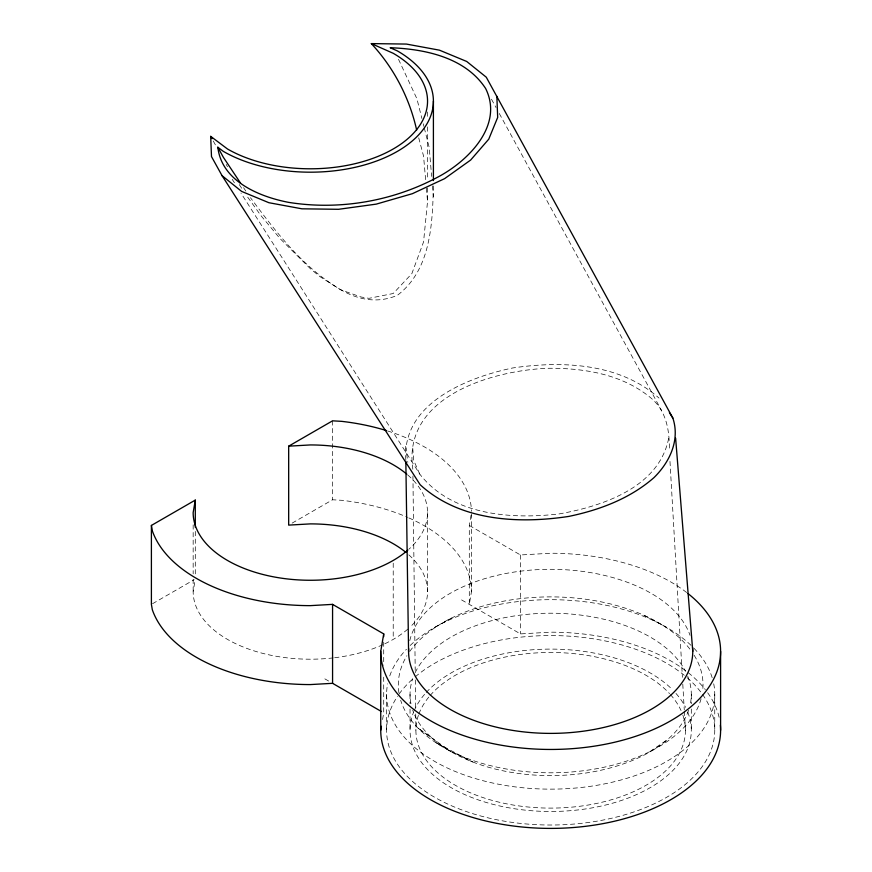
<?xml version="1.0" encoding="UTF-8"?>
<svg xmlns="http://www.w3.org/2000/svg" width="872" height="872" viewBox="0 0 872 872"><rect width="100%" height="100%" fill="white"/><g stroke="black" fill="none" stroke-linecap="round" stroke-linejoin="round"><path stroke-width="0.65" stroke-dasharray="4.36 3.27" d="M433.406 185.954C432.458 224.235 430.812 269.993 397.36 295.325C376.257 304.219 355.787 299.488 337.028 287.444C301.167 265.252 275.29 231.025 250.471 197.715M427.542 187.894L427.542 201.454L423.552 241.958L411.846 273.655L393.218 293.515L368.954 298.333L360.964 296.971L340.68 289.798L320.024 276.675L310.356 268.696L280.021 238.557L260.859 215.504L245.871 194.587M333.213 657.902A117.197 67.656 0 0 1 193.159 591.543L195.077 580.283M382.568 719.553L383.713 712.838L383.713 676.094M471.49 513.968L471.49 591.543L469.3 604.372L469.3 525.435L471.49 512.605M412.859 469.212C402.047 396.945 491.416 370.633 547.365 368.289C583.542 367.886 622.227 374.099 650.817 397.905C666.709 410.93 669.642 431.269 669.358 450.541M668.661 438.322C659.014 487.481 602.258 506.327 558.996 513.946C510.829 519.494 451.881 515.308 419.759 474.096L240.977 193.094M405.829 459.893C401.883 403.42 467.076 377.565 512.551 367.995C562.244 360.605 619.611 363.057 658.981 398.057M649.945 751.566L667.603 739.521M152.556 603.707L194.14 579.695M292.142 523.113L332.57 499.776L341.791 500.299A161.146 93.031 0 0 1 407.595 517.358M434.659 627.426L451.402 618.117M469.3 525.435L520.453 554.963L550.668 553.24A169.931 98.111 0 0 1 686.907 592.709M461.582 599.914L520.453 633.9L550.668 632.178A169.931 98.111 0 0 1 705.328 689.643M456.688 754.073L472.537 761.921L435.106 742.148L451.227 751.817L417.961 728.033L433.744 739.521M644.648 615.61L666.688 627.426M324.853 678.863L329.267 681.403M243.582 187.687L245.828 191.066M239.255 184.57L242.928 190.14M232.225 179.327L234.415 182.771M213.269 141.024L215.853 145.7M226.197 164.416L227.483 166.748M491.459 99.19L496.026 107.529M499.285 113.491L661.488 410.331M398.515 59.296L416.914 98.765L421.906 118.516M419.759 474.096L413.731 460.449L412.587 446.104M418.724 137.863L423.552 156.077L425.776 181.452M423.236 123.78L423.901 126.418M424.228 127.737L429.209 147.488L431.64 176.395M405.633 446.311L407.834 462.334M432.458 185.878L433.406 196.723M426.364 188.123L427.542 201.454M669.979 461.408L682.394 677.326M682.787 684.117L684.269 709.917M684.346 711.279L685.447 730.289M412.936 476.014L415.203 670.459M415.312 679.975L415.639 708.533M415.704 713.972L415.9 730.289M714.746 694.406L714.746 730.289M691.3 694.406L691.3 703.715M691.3 709.023L691.3 730.289M520.453 554.963L520.453 633.9M427.542 111.987L427.542 118.766M427.542 126.898L427.542 179.763M427.542 512.605L427.542 591.543M410.036 694.406L410.036 703.715M410.036 709.023L410.036 730.289M393.218 563.17L393.218 639.394M386.601 694.406L386.601 730.289M383.713 642.064L383.713 665.205M332.57 420.827L332.57 499.776M195.295 531.397L195.295 574.953M193.159 524.857L193.159 573.852M193.159 579.291L193.159 591.543M707.661 692.75A169.931 98.111 0 0 1 719.422 718.757M408.837 554.875A117.197 67.656 0 0 1 409.862 627.284M407.791 629.137A117.197 67.656 0 0 1 384.105 644.125M382.895 644.681A117.197 67.656 0 0 1 334.532 657.75M408.859 517.913A161.146 93.031 0 0 1 471.49 591.543M687.092 677.664A164.067 94.721 0 0 1 568.882 824.432A164.067 94.721 0 0 1 397.501 696.336M399.093 694.047A164.067 94.721 0 0 1 414.255 677.664M415.192 676.857A164.067 94.721 0 0 1 684.215 675.255M387.582 430.953A161.146 93.031 0 0 1 471.48 511.308M407.791 475.011A117.197 67.656 0 0 1 408.837 549.273M409.786 640.637A142.092 82.044 0 0 1 546.003 569.351A142.092 82.044 0 0 1 690.024 635.317M687.714 712.064A140.632 81.194 0 0 1 550.668 811.483A140.632 81.194 0 0 1 413.633 712.064M414.124 710.865A140.632 81.194 0 0 1 425.362 693.436M426.212 692.488A140.632 81.194 0 0 1 547.899 649.117A140.632 81.194 0 0 1 672.454 689.687M675.974 693.436A140.632 81.194 0 0 1 685.556 707.312M682.852 715.116A134.768 77.815 0 0 1 550.668 808.104A134.768 77.815 0 0 1 418.484 715.116M418.898 713.972A134.768 77.815 0 0 1 429.242 696.543M430.07 695.562A134.768 77.815 0 0 1 548.771 652.485A134.768 77.815 0 0 1 669.533 693.611M670.415 694.581A134.768 77.815 0 0 1 681.032 710.538M701.077 698.832A152.349 87.963 0 0 1 551.954 772.799A152.349 87.963 0 0 1 400.684 700.292M398.94 692.793A152.349 87.963 0 0 1 406.908 655.722M409.753 651.406A152.349 87.963 0 0 1 550.243 596.884A152.349 87.963 0 0 1 691.267 650.959M694.145 655.254A152.349 87.963 0 0 1 702.581 691.496M687.714 676.182A140.632 81.194 0 0 1 690.384 703.693M688.597 710.244A140.632 81.194 0 0 1 550.668 775.6A140.632 81.194 0 0 1 412.739 710.244M410.963 703.693A140.632 81.194 0 0 1 412.739 678.569M415.203 672.606A140.632 81.194 0 0 1 549.6 613.212A140.632 81.194 0 0 1 685.556 671.429M713.71 683.801A164.067 94.721 0 0 1 550.668 789.138A164.067 94.721 0 0 1 387.637 683.801M389.751 675.931A164.067 94.721 0 0 1 406.428 649.269M410.2 645.465A164.067 94.721 0 0 1 693.066 647.351M694.003 648.31A164.067 94.721 0 0 1 712.424 678.536"/><path stroke-width="1.31" d="M217.826 147.226C221.651 181.136 258.875 196.56 288.381 202.326C339.96 210.643 394.155 201.061 439.935 175.959C469.55 159.576 503.656 124.631 485.606 88.454C465.267 57.323 424.926 48.996 390.176 47.72L397.36 50.903A123.05 71.046 0 0 1 397.36 151.379A123.05 71.046 0 0 1 223.341 151.379L217.826 147.226L223.341 157.254L240.585 183.185M381.391 711.498L332.57 683.321L310.356 684.575A161.146 93.031 0 0 1 152.306 609.692L151.401 604.372L151.401 525.435L195.295 500.092L193.159 512.605A117.197 67.656 0 0 0 276.337 577.351A117.197 67.656 0 0 0 407.791 550.188M720.37 725.166A169.931 98.111 0 0 1 555.104 828.367A169.931 98.111 0 0 1 380.737 730.289L380.737 651.351L383.713 633.9L332.57 604.372L310.356 605.637A161.146 93.031 0 0 1 152.306 530.754L151.401 525.435M380.737 730.289L381.424 726.267M371.33 43.6L406.407 44.069L439.466 50.173L466.705 61.465L486.271 77.194L672.857 418.08C680.182 440.109 669.696 462.171 653.978 477.627C629.922 498.631 599.609 510.011 568.697 516.431C518.099 524.083 459.751 520.987 420.162 484.734L222.066 175.686L211.493 156.6L210.686 136.348L227.483 148.981A117.197 67.656 0 0 0 393.218 148.981A117.197 67.656 0 0 0 393.218 53.301L371.33 43.6C393.752 67.743 409.535 97.926 416.653 130.059M405.938 552.401A117.197 67.656 0 0 0 310.356 523.887L288.676 525.118L288.676 446.17L332.57 420.827L341.791 421.361A161.146 93.031 0 0 1 386.318 430.55M288.676 446.17L310.356 444.938A117.197 67.656 0 0 1 406.875 474.226M222.066 175.686L241.631 191.415L268.87 202.707L301.93 208.811L338.543 209.302L376.214 204.135L412.391 193.682L444.6 178.651L470.64 160.056L488.756 139.171L497.683 117.415L496.844 96.28M669.391 412.663L672.857 418.08M210.686 136.348L211.983 138.681M675.615 438.104L692.771 651.351M405.84 461.244L408.576 651.351M720.599 651.351L720.599 730.289M433.406 101.141L433.406 180.569M383.713 633.9L383.713 636.625M332.57 604.372L332.57 683.321M195.295 500.092L195.295 527.309M687.954 593.527A169.931 98.111 0 0 1 603.337 744.623A169.931 98.111 0 0 1 380.737 651.351M692.597 647.351A142.092 82.044 0 0 1 551.834 733.385A142.092 82.044 0 0 1 408.652 648.681"/></g></svg>
